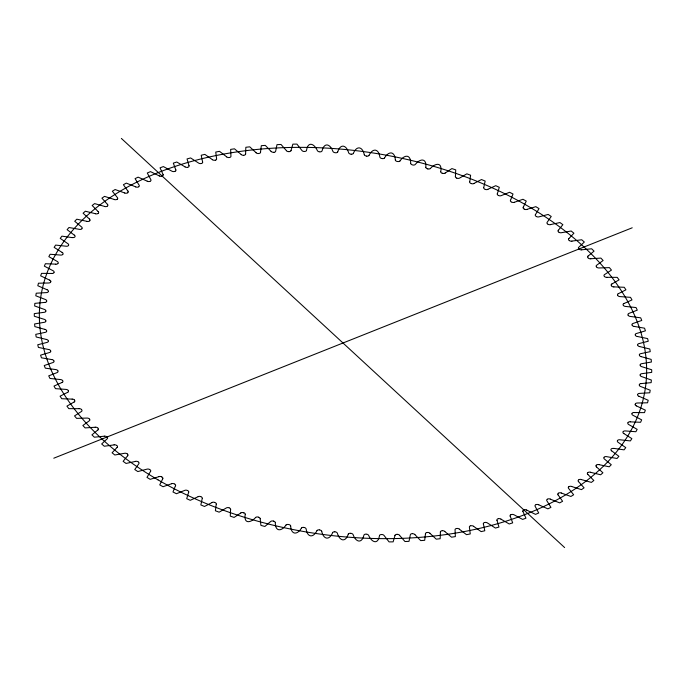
<?xml version="1.0" encoding="UTF-8"?>
<svg xmlns="http://www.w3.org/2000/svg" width="686" height="686" viewBox="0 0 686 686"><rect width="100%" height="100%" fill="white"/><g stroke="black" fill="none" stroke-linecap="round" stroke-linejoin="round"><path stroke-width="1.03" d="M260.517 152.258L261.306 145.698L262.635 145.586L265.285 145.381L271.15 151.409M425.483 533.742L424.694 540.302L423.365 540.414L420.715 540.619L414.85 534.591M245.236 514.346C243.564 524.035 250.484 523.109 255.698 517.467M440.764 171.654C442.436 161.965 435.516 162.891 430.302 168.533M230.582 509.509L230.273 516.129L231.551 516.558L234.106 517.415L240.855 512.957M455.418 176.491L455.727 169.871L454.449 169.442L451.894 168.584L445.145 173.044M291.001 150.517L292.871 144.146L295.58 144.111L296.935 144.103L301.874 150.414A2.367 1.492 8.6 0 0 304.164 151.503L304.61 151.443A2.367 1.492 8.6 0 0 306.548 150.457M394.999 535.483L393.129 541.854L390.42 541.889L389.065 541.897L384.126 535.586A2.367 1.492 8.6 0 0 381.836 534.497L381.39 534.557A2.367 1.492 8.6 0 0 379.452 535.543M216.244 504.21L215.387 510.761L216.63 511.233L219.143 512.176L226.294 507.983A2.367 1.492 8.6 0 1 228.867 507.743L228.978 507.846M469.756 181.79L470.613 175.239L469.37 174.767L466.857 173.824L459.706 178.017A2.367 1.492 8.6 0 1 457.133 178.257L456.773 178.068M50.738 281.74L50.661 281.972A2.367 1.492 8.6 0 1 48.732 282.992L38.459 283.207L38.236 284.047L37.816 285.736L46.991 289.732M635.262 404.286L635.339 404.003A2.367 1.492 8.6 0 1 637.268 403.008L647.541 402.793L647.764 401.953L648.184 400.264L639.009 396.268M306.479 150.44C308.031 140.853 314.265 143.614 317.429 150.706A2.367 1.492 8.6 0 0 319.642 151.863M379.521 535.56C377.969 545.147 371.735 542.386 368.571 535.294A2.367 1.492 8.6 0 0 366.358 534.137M202.25 498.473L200.844 504.939L203.288 505.959L204.514 506.465L212.051 502.555M483.75 187.527L485.156 181.061L482.712 180.041L481.486 179.535L473.949 183.445M188.641 492.316L186.703 498.679L187.887 499.228L190.262 500.308L198.168 496.69M497.359 193.684L499.297 187.321L498.113 186.772L495.738 185.692L487.832 189.31M337.692 151.872C340.53 143.203 346.413 145.012 348.694 152.867A2.367 1.492 8.6 0 0 350.735 154.153L351.086 154.136M348.308 534.128C345.47 542.798 339.587 540.988 337.306 533.133A2.367 1.492 8.6 0 0 335.265 531.847L334.794 531.856M175.462 485.748L172.983 491.982L174.133 492.565L176.431 493.723L184.688 490.404A2.367 1.492 8.6 0 1 187.338 490.439M510.538 200.252L513.017 194.018L510.718 192.852L509.569 192.277L501.312 195.596A2.367 1.492 8.6 0 1 498.662 195.561M353.333 153.372C356.72 145.2 362.56 146.504 364.326 154.736M332.667 532.628C329.28 540.8 323.44 539.496 321.674 531.264M162.736 478.785L159.735 484.882L161.947 486.117L163.054 486.726L171.637 483.716M523.264 207.215L526.265 201.118L524.053 199.883L522.946 199.274L514.363 202.284M368.957 155.388C372.824 147.73 378.706 148.519 379.898 157.12A2.367 1.492 8.6 0 0 381.75 158.517M317.043 530.612C313.176 538.27 307.294 537.481 306.102 528.88A2.367 1.492 8.6 0 0 304.25 527.483M150.5 471.445L146.984 477.387L148.039 478.039L150.174 479.334L159.049 476.641M535.5 214.555L539.016 208.613L537.961 207.961L535.826 206.666L526.951 209.359M384.503 157.926C388.791 150.783 394.819 151.074 395.376 160.01M301.497 528.074C297.21 535.217 291.181 534.926 290.624 525.99M399.938 160.961C404.586 154.341 410.837 154.17 410.708 163.405M286.062 525.039C281.414 531.659 275.163 531.83 275.292 522.595M127.656 455.744L123.128 461.326L126.035 463.444L135.434 461.421M558.344 230.256L562.872 224.674L559.965 222.556L550.566 224.579M89.72 220.746L89.48 220.969A2.367 1.492 8.6 0 1 87.019 221.398M596.28 465.254L596.52 465.031A2.367 1.492 8.6 0 1 598.981 464.602M117.1 447.418L112.092 452.794L114.836 454.998L124.458 453.309A2.367 1.492 8.6 0 1 127.107 453.78L127.262 453.978M568.9 238.582L573.908 233.206L571.164 231.002L561.542 232.691A2.367 1.492 8.6 0 1 558.893 232.22L558.953 232.185M97.875 429.933L91.941 434.864L94.351 437.205L104.341 436.202M588.125 256.067L594.059 251.136L591.649 248.795L581.659 249.798M117.169 199.197L116.972 199.326A2.367 1.492 8.6 0 1 114.305 199.54M568.908 486.76L569.106 486.623A2.367 1.492 8.6 0 1 571.695 486.46M127.63 192.749L127.39 192.886A2.367 1.492 8.6 0 1 124.689 193.015M558.533 493.157L558.687 493.062A2.367 1.492 8.6 0 1 561.311 492.985M74.139 401.979L66.928 406.129L68.797 408.642L79.13 408.685M611.861 284.021L619.072 279.871L617.203 277.358L606.87 277.315M67.674 392.298L60.076 396.174L61.749 398.72L72.141 399.123M618.326 293.702L625.924 289.826L624.251 287.28L613.859 286.877M53.782 458.205L632.218 227.795M61.963 382.488L54.005 386.072L55.472 388.653L65.899 389.399A2.367 1.492 8.6 0 1 68.24 390.437M624.037 303.512L631.995 299.928L630.528 297.347L620.101 296.601A2.367 1.492 8.6 0 1 617.76 295.563M511.053 514.672L511.43 514.543A2.367 1.492 8.6 0 1 514.097 514.826L522.621 519.422L525.948 518.179L522.964 511.542M174.853 171.363L174.596 171.449A2.367 1.492 8.6 0 1 171.903 171.174L163.379 166.578L160.052 167.821L163.036 174.458M215.353 160.147L215.07 160.207A2.367 1.492 8.6 0 1 212.351 159.684M470.93 525.793L471.033 525.768A2.367 1.492 8.6 0 1 473.649 526.316M571.91 241.103L581.728 239.757L584.318 242.029L578.83 247.192A2.367 1.492 8.6 0 0 578.778 248.898L578.941 248.949M114.09 444.897L104.272 446.243L101.682 443.971L107.17 438.808A2.367 1.492 8.6 0 0 107.222 437.102L107.059 437.051M244.113 155.182L244.147 155.173A2.367 1.492 8.6 0 0 245.665 153.913M441.956 530.81L441.853 530.827A2.367 1.492 8.6 0 0 440.335 532.087M427.035 532.542L427.078 532.533A2.367 1.492 8.6 0 0 425.414 533.734M590.749 258.751L600.885 258.09L603.123 260.5L596.734 265.182A2.367 1.492 8.6 0 0 596.4 266.845M95.251 427.249L85.115 427.91L82.877 425.5L89.266 420.818A2.367 1.492 8.6 0 0 89.6 419.155M258.553 153.501L258.965 153.458A2.367 1.492 8.6 0 0 260.586 152.266M273.894 152.275L273.594 152.292A2.367 1.492 8.6 0 1 271.099 151.426M44.856 302.406L34.849 303.366L34.772 304.232L34.634 305.965L44.273 309.369A2.367 1.492 8.6 0 1 45.893 310.869M641.144 383.594L651.151 382.634L651.228 381.768L651.366 380.035L641.727 376.631A2.367 1.492 8.6 0 1 640.107 375.131M412.406 533.708L412.44 533.708A2.367 1.492 8.6 0 1 414.901 534.574M396.92 534.403L397.22 534.394M51.87 273.457L41.52 273.362L40.946 275.017L40.663 275.849L49.572 280.111M634.13 412.543L644.48 412.638L645.054 410.983L645.337 410.151L636.428 405.889M337.752 151.889A2.367 1.492 8.6 0 1 335.643 152.781L335.214 152.695A2.367 1.492 8.6 0 1 332.984 151.529C330.386 144 324.238 141.796 322.051 150.894A2.367 1.492 8.6 0 1 320.105 151.88M55.806 264.153L45.413 263.707L44.693 265.328L44.341 266.142L52.951 270.67A2.367 1.492 8.6 0 1 54.091 272.325M630.194 421.847L640.587 422.293L641.307 420.672L641.659 419.858L633.049 415.33A2.367 1.492 8.6 0 1 631.909 413.675M350.512 533.288L350.4 533.279A2.367 1.492 8.6 0 0 348.248 534.111M350.786 533.305L350.82 533.314A2.367 1.492 8.6 0 1 353.016 534.471C355.614 542 361.762 544.204 363.949 535.106A2.367 1.492 8.6 0 1 365.895 534.12M366.744 156.091L366.29 156.022A2.367 1.492 8.6 0 1 364.257 154.736M634.224 326.407L644.566 328.191L644.849 329.074L645.415 330.841L636.505 333.482A2.367 1.492 8.6 0 0 635.236 334.871M51.776 359.593L41.434 357.809L41.151 356.926L40.585 355.159L49.495 352.518A2.367 1.492 8.6 0 0 50.764 351.129M319.444 529.935L319.71 529.978A2.367 1.492 8.6 0 1 321.743 531.264M637.345 336.474L647.601 338.592L647.824 339.476L648.244 341.242L639.06 343.566A2.367 1.492 8.6 0 0 637.671 344.895M48.655 349.526L38.399 347.408L38.176 346.524L37.756 344.758L46.94 342.434A2.367 1.492 8.6 0 0 48.329 341.105M72.304 237.639L61.912 236.147L60.239 238.394L67.82 243.641A2.367 1.492 8.6 0 1 68.566 245.348M613.696 448.361L624.088 449.853L625.761 447.606L618.18 442.359A2.367 1.492 8.6 0 1 617.434 440.652M639.661 346.559L649.813 349.011L650.096 350.778L650.234 351.661L640.81 353.642A2.367 1.492 8.6 0 0 639.301 354.919M46.339 339.441L36.187 336.989L36.041 336.106L35.766 334.339L45.19 332.358A2.367 1.492 8.6 0 0 46.699 331.081M641.17 356.626L651.177 359.404L651.323 361.162L651.391 362.045L641.736 363.691A2.367 1.492 8.6 0 0 640.115 364.901M44.83 329.374L34.823 326.596L34.746 325.713L34.609 323.955L44.264 322.309A2.367 1.492 8.6 0 0 45.885 321.099M273.482 521.12L273.628 521.154A2.367 1.492 8.6 0 1 275.36 522.603M87.036 221.364L76.789 219.194L74.731 221.278L81.531 226.937A2.367 1.492 8.6 0 1 82.003 228.661M598.964 464.636L609.211 466.806L611.269 464.722L604.469 459.063A2.367 1.492 8.6 0 1 603.997 457.339M273.594 521.146L273.26 521.06A2.367 1.492 8.6 0 0 270.721 521.463L264.899 526.454L263.57 526.111L260.929 525.416L260.148 518.71M427.841 168.902L427.404 168.773A2.367 1.492 8.6 0 1 425.783 167.281M258.45 517.184L258.596 517.227A2.367 1.492 8.6 0 1 260.217 518.719M427.738 168.867L427.772 168.876A2.367 1.492 8.6 0 0 430.354 168.567M95.465 213.715L85.338 211.219L83.092 213.217L89.463 219.057M590.535 472.285L600.662 474.781L602.908 472.783L596.537 466.943M243.359 512.682L243.787 512.819M442.281 173.206L442.607 173.309A2.367 1.492 8.6 0 0 445.197 173.078M104.572 206.417L94.591 203.596L92.164 205.5L98.098 211.511M581.428 479.583L591.409 482.404L593.836 480.5L587.902 474.489M243.47 512.716L243.47 512.716A2.367 1.492 8.6 0 0 240.803 512.922M114.339 199.497L104.521 196.368L101.931 198.168L107.402 204.325M571.661 486.503L581.479 489.633L584.069 487.832L578.598 481.675M124.723 192.972L115.102 189.533L112.35 191.231L117.349 197.525A2.367 1.492 8.6 0 1 117.263 199.223M561.277 493.028L570.898 496.467L573.65 494.769L568.651 488.475A2.367 1.492 8.6 0 1 568.737 486.777M201.032 496.801L201.169 496.853A2.367 1.492 8.6 0 1 202.319 498.49M135.708 186.858L126.318 183.119L123.403 184.714L127.922 191.12M550.292 499.142L559.682 502.881L562.597 501.286L558.078 494.88M484.865 189.156L484.831 189.147A2.367 1.492 8.6 0 1 483.681 187.51M147.267 181.173L138.118 177.151L135.065 178.626L139.078 185.126A2.367 1.492 8.6 0 1 138.718 186.781M538.733 504.827L547.882 508.849L550.935 507.374L546.922 500.874A2.367 1.492 8.6 0 1 547.282 499.219M511.713 202.104L511.747 202.121A2.367 1.492 8.6 0 0 514.406 202.319M174.381 483.947L174.253 483.879A2.367 1.492 8.6 0 0 171.594 483.681M159.358 175.933L150.483 171.629L147.284 172.992L150.8 179.569A2.367 1.492 8.6 0 1 150.294 181.198M526.642 510.067L535.517 514.371L538.716 513.008L535.2 506.431A2.367 1.492 8.6 0 1 535.706 504.802M524.327 209.101L523.958 208.896A2.367 1.492 8.6 0 1 523.204 207.198M161.673 476.899L162.042 477.104A2.367 1.492 8.6 0 1 162.796 478.802M623.908 433.586L631.857 438.611L630.88 440.155L630.383 440.927L619.955 439.786A2.367 1.492 8.6 0 0 617.614 440.395M62.092 252.414L54.143 247.389L55.12 245.845L55.617 245.074L66.045 246.214A2.367 1.492 8.6 0 0 68.386 245.605M185.014 166.827L176.765 162.016L173.318 163.131L175.779 169.819M500.986 519.173L509.235 523.984L512.682 522.869L510.221 516.181M611.698 450.856L618.892 456.319L617.023 458.488L606.69 456.662A2.367 1.492 8.6 0 0 604.22 457.099M74.302 235.144L67.108 229.681L68.977 227.512L79.31 229.338A2.367 1.492 8.6 0 0 81.78 228.901M212.403 159.658L204.865 154.384L203.639 154.667L201.204 155.242L202.593 161.956M473.597 526.342L481.135 531.616L483.579 531.05L484.796 530.758L483.407 524.044M226.654 156.828L219.503 151.332L216.999 151.812L215.747 152.06L216.596 158.766A2.367 1.492 8.6 0 1 215.43 160.198M459.346 529.172L466.497 534.668L469.001 534.188L470.253 533.94L469.404 527.234A2.367 1.492 8.6 0 1 470.57 525.802M579.104 249.104L579.061 249.061A2.367 1.492 8.6 0 0 581.677 249.841M106.87 436.871L106.939 436.939A2.367 1.492 8.6 0 0 104.323 436.159M121.371 138.435L564.629 547.565M241.223 154.504L234.483 148.819L233.197 149.008L230.642 149.402L230.942 156.082A2.367 1.492 8.6 0 1 229.647 157.463M444.777 531.496L451.517 537.181L452.803 536.992L455.358 536.598L455.058 529.918A2.367 1.492 8.6 0 1 456.353 528.537M256.067 152.695L249.755 146.83L247.14 147.13L245.837 147.284L245.597 153.913M429.933 533.305L436.245 539.17L437.557 539.024L440.163 538.716L440.403 532.087M596.649 267.12A2.367 1.492 8.6 0 0 599.178 267.969L609.408 267.626L611.466 270.087L604.658 274.511A2.367 1.492 8.6 0 0 604.186 276.141L604.486 276.407M81.514 409.593L81.737 409.876A2.367 1.492 8.6 0 1 81.394 411.523L74.534 415.913L76.592 418.374L86.839 418.074A2.367 1.492 8.6 0 1 89.352 418.88M286.439 150.646L281.028 144.472L278.345 144.583L276.998 144.652L275.669 151.126A2.367 1.492 8.6 0 1 274.031 152.326M399.561 535.354L404.972 541.528L407.656 541.417L409.002 541.348L410.331 534.874A2.367 1.492 8.6 0 1 411.969 533.674M74.465 400.101L74.663 400.384A2.367 1.492 8.6 0 1 74.182 402.013M611.363 285.659L611.337 285.616A2.367 1.492 8.6 0 1 611.818 283.987M617.7 295.306L617.666 295.254A2.367 1.492 8.6 0 1 618.283 293.659M68.274 390.651L68.334 390.746A2.367 1.492 8.6 0 1 67.717 392.341M628.187 315.208L628.059 314.908A2.367 1.492 8.6 0 1 628.942 313.391L637.277 310.149L636.008 307.542L625.589 306.445A2.367 1.492 8.6 0 1 623.317 305.339M57.89 370.963L57.941 371.092A2.367 1.492 8.6 0 1 57.058 372.609L48.723 375.851L49.992 378.458L60.411 379.555A2.367 1.492 8.6 0 1 62.683 380.661M497.024 520.357L498.954 527.071L496.587 527.731L495.395 528.057L487.489 522.998A2.367 1.492 8.6 0 0 484.856 522.458M188.976 165.643L187.046 158.929L189.413 158.269L190.605 157.943L198.511 163.002A2.367 1.492 8.6 0 0 201.144 163.542M639.421 355.168L639.429 355.194A2.367 1.492 8.6 0 0 641.153 356.669M425.852 167.29C426.726 157.797 420.175 158.38 415.219 164.503A2.367 1.492 8.6 0 1 412.8 165.009L412.372 164.846A2.367 1.492 8.6 0 1 410.64 163.397M587.928 257.756A2.367 1.492 8.6 0 1 588.065 256.041M590.766 258.793A2.367 1.492 8.6 0 1 588.185 258.022M606.887 277.358A2.367 1.492 8.6 0 1 604.409 276.424M613.867 286.92A2.367 1.492 8.6 0 1 611.449 285.916M623.162 305.038A2.367 1.492 8.6 0 1 624.003 303.469M628.102 315.217A2.367 1.492 8.6 0 0 630.297 316.435L640.698 317.832L641.762 320.465L633.144 323.432A2.367 1.492 8.6 0 0 632.003 324.872M634.216 326.45A2.367 1.492 8.6 0 1 632.106 325.173M637.337 336.517A2.367 1.492 8.6 0 1 635.322 335.171M639.652 346.601A2.367 1.492 8.6 0 1 637.731 345.195M640.132 365.201A2.367 1.492 8.6 0 0 641.839 366.701L651.691 369.754L651.7 370.629L651.691 372.378L641.847 373.681A2.367 1.492 8.6 0 0 640.124 374.83M639.309 384.675A2.367 1.492 8.6 0 1 641.127 383.551M639.275 384.966A2.367 1.492 8.6 0 0 640.75 386.552L650.199 390.214L650.062 391.071L649.762 392.786L639.618 393.387A2.367 1.492 8.6 0 0 637.688 394.399M638.975 396.311A2.367 1.492 8.6 0 1 637.62 394.69M636.394 405.923A2.367 1.492 8.6 0 1 635.167 404.268M632.02 413.401A2.367 1.492 8.6 0 1 634.13 412.5M627.999 422.627A2.367 1.492 8.6 0 1 630.194 421.804M627.862 422.893A2.367 1.492 8.6 0 0 628.83 424.6L637.157 429.35L636.745 430.148L635.888 431.734L625.461 430.937A2.367 1.492 8.6 0 0 623.188 431.631M623.866 433.621A2.367 1.492 8.6 0 1 623.034 431.897M611.646 450.882A2.367 1.492 8.6 0 1 611.123 449.09A2.367 1.492 8.6 0 1 613.584 448.473M596.486 466.969A2.367 1.492 8.6 0 1 596.203 465.219M587.971 472.551A2.367 1.492 8.6 0 1 590.552 472.251M587.851 474.515A2.367 1.492 8.6 0 1 587.705 472.765M578.83 479.754A2.367 1.492 8.6 0 1 581.454 479.54M578.538 481.692A2.367 1.492 8.6 0 1 578.547 479.96M558.018 494.898A2.367 1.492 8.6 0 1 558.301 493.2M547.625 499.039A2.367 1.492 8.6 0 1 550.326 499.108M536.066 504.639A2.367 1.492 8.6 0 1 538.776 504.793M523.975 509.792A2.367 1.492 8.6 0 1 526.685 510.041M522.895 511.55A2.367 1.492 8.6 0 1 523.598 509.938M510.161 516.189A2.367 1.492 8.6 0 1 511.001 514.62M498.336 518.71A2.367 1.492 8.6 0 1 501.037 519.139M496.964 520.365A2.367 1.492 8.6 0 1 497.933 518.83M483.347 524.044A2.367 1.492 8.6 0 1 484.453 522.561M456.782 528.469A2.367 1.492 8.6 0 1 459.406 529.155M442.256 530.707A2.367 1.492 8.6 0 1 444.837 531.478M427.455 532.439A2.367 1.492 8.6 0 1 429.993 533.288M397.203 534.334A2.367 1.492 8.6 0 1 399.621 535.337M394.93 535.466A2.367 1.492 8.6 0 1 396.748 534.351M332.599 532.61A2.367 1.492 8.6 0 1 334.794 531.796M316.983 530.587A2.367 1.492 8.6 0 1 319.256 529.849M301.437 528.048A2.367 1.492 8.6 0 1 303.787 527.397M290.692 525.99A2.367 1.492 8.6 0 0 288.875 524.541L288.48 524.516A2.367 1.492 8.6 0 0 286.002 525.013M255.646 517.433A2.367 1.492 8.6 0 1 258.176 517.047M243.822 512.768A2.367 1.492 8.6 0 1 245.305 514.354M229.296 507.897A2.367 1.492 8.6 0 1 230.65 509.518M215.078 502.572A2.367 1.492 8.6 0 1 216.313 504.227M212.008 502.521A2.367 1.492 8.6 0 1 214.658 502.401M198.125 496.655A2.367 1.492 8.6 0 1 200.801 496.63M187.741 490.627A2.367 1.492 8.6 0 1 188.71 492.334M174.69 484.042A2.367 1.492 8.6 0 1 175.522 485.765M159.015 476.607A2.367 1.492 8.6 0 1 161.725 476.856M150.002 469.73A2.367 1.492 8.6 0 1 150.568 471.471M149.651 469.498A2.367 1.492 8.6 0 0 146.941 469.164L137.826 471.565L136.806 470.888L134.765 469.533L138.795 463.762A2.367 1.492 8.6 0 0 138.435 462.038M135.399 461.378A2.367 1.492 8.6 0 1 138.1 461.807M127.433 454.021A2.367 1.492 8.6 0 1 127.716 455.77M117.014 445.703A2.367 1.492 8.6 0 1 117.16 447.443M114.065 444.854A2.367 1.492 8.6 0 1 116.714 445.454M98.072 428.244A2.367 1.492 8.6 0 1 97.935 429.959M95.234 427.207A2.367 1.492 8.6 0 1 97.815 427.978M79.113 408.642A2.367 1.492 8.6 0 1 81.591 409.576M72.133 399.08A2.367 1.492 8.6 0 1 74.551 400.084M62.838 380.962A2.367 1.492 8.6 0 1 61.997 382.531M57.898 370.783A2.367 1.492 8.6 0 0 55.703 369.565L45.302 368.168L44.238 365.535L52.856 362.568A2.367 1.492 8.6 0 0 53.997 361.128M51.784 359.55A2.367 1.492 8.6 0 1 53.894 360.827M48.663 349.483A2.367 1.492 8.6 0 1 50.678 350.829M46.348 339.399A2.367 1.492 8.6 0 1 48.269 340.805M44.847 329.331A2.367 1.492 8.6 0 1 46.665 330.781M45.868 320.799A2.367 1.492 8.6 0 0 44.161 319.299L34.309 316.246L34.3 315.371L34.309 313.622L44.153 312.319A2.367 1.492 8.6 0 0 45.876 311.17M46.691 301.325A2.367 1.492 8.6 0 1 44.873 302.449M46.725 301.034A2.367 1.492 8.6 0 0 45.25 299.448L35.801 295.786L35.938 294.929L36.238 293.214L46.382 292.613A2.367 1.492 8.6 0 0 48.312 291.601M47.025 289.689A2.367 1.492 8.6 0 1 48.38 291.31M49.606 280.077A2.367 1.492 8.6 0 1 50.833 281.732M53.98 272.599A2.367 1.492 8.6 0 1 51.87 273.5M58.001 263.373A2.367 1.492 8.6 0 1 55.806 264.196M58.139 263.107A2.367 1.492 8.6 0 0 57.17 261.4L48.843 256.65L49.255 255.852L50.112 254.266L60.539 255.063A2.367 1.492 8.6 0 0 62.812 254.369M62.134 252.379A2.367 1.492 8.6 0 1 62.966 254.103M74.354 235.118A2.367 1.492 8.6 0 1 74.877 236.91A2.367 1.492 8.6 0 1 72.416 237.528M89.514 219.031A2.367 1.492 8.6 0 1 89.797 220.781M98.029 213.449A2.367 1.492 8.6 0 1 95.448 213.749M98.149 211.485A2.367 1.492 8.6 0 1 98.295 213.235M107.17 206.246A2.367 1.492 8.6 0 1 104.546 206.46M107.462 204.308A2.367 1.492 8.6 0 1 107.453 206.04M127.982 191.102A2.367 1.492 8.6 0 1 127.699 192.8M138.375 186.961A2.367 1.492 8.6 0 1 135.674 186.892M149.934 181.361A2.367 1.492 8.6 0 1 147.224 181.207M162.025 176.208A2.367 1.492 8.6 0 1 159.315 175.959M163.105 174.45A2.367 1.492 8.6 0 1 162.402 176.062M175.839 169.811A2.367 1.492 8.6 0 1 174.999 171.38M187.664 167.29A2.367 1.492 8.6 0 1 184.963 166.861M189.036 165.635A2.367 1.492 8.6 0 1 188.067 167.17M202.653 161.956A2.367 1.492 8.6 0 1 201.547 163.44M229.218 157.531A2.367 1.492 8.6 0 1 226.594 156.845M243.744 155.293A2.367 1.492 8.6 0 1 241.163 154.522M258.545 153.561A2.367 1.492 8.6 0 1 256.007 152.712M288.797 151.666A2.367 1.492 8.6 0 1 286.379 150.663M291.07 150.534A2.367 1.492 8.6 0 1 289.252 151.649M353.401 153.39A2.367 1.492 8.6 0 1 351.206 154.204M369.017 155.413A2.367 1.492 8.6 0 1 366.744 156.151M384.563 157.952A2.367 1.492 8.6 0 1 382.213 158.603M395.308 160.01A2.367 1.492 8.6 0 0 397.125 161.459L397.597 161.502A2.367 1.492 8.6 0 0 399.998 160.987M442.178 173.232A2.367 1.492 8.6 0 1 440.695 171.646M456.705 178.103A2.367 1.492 8.6 0 1 455.35 176.482M470.922 183.428A2.367 1.492 8.6 0 1 469.687 181.773M473.992 183.479A2.367 1.492 8.6 0 1 471.342 183.599M487.875 189.345A2.367 1.492 8.6 0 1 485.199 189.37M498.259 195.373A2.367 1.492 8.6 0 1 497.29 193.666M511.31 201.958A2.367 1.492 8.6 0 1 510.478 200.235M526.985 209.393A2.367 1.492 8.6 0 1 524.275 209.144M535.998 216.27A2.367 1.492 8.6 0 1 535.432 214.529M536.349 216.502A2.367 1.492 8.6 0 0 539.059 216.836L548.174 214.435L549.194 215.112L551.235 216.467L547.205 222.238A2.367 1.492 8.6 0 0 547.565 223.962M550.601 224.622A2.367 1.492 8.6 0 1 547.9 224.193M558.567 231.979A2.367 1.492 8.6 0 1 558.284 230.23M568.986 240.297A2.367 1.492 8.6 0 1 568.84 238.556M571.935 241.146A2.367 1.492 8.6 0 1 569.286 240.546M158.003 479.857A305.707 192.389 8.6 0 0 644.017 395.651A305.707 192.389 8.6 0 0 226.98 153.493A305.707 192.389 8.6 0 0 158.003 479.857"/></g></svg>
